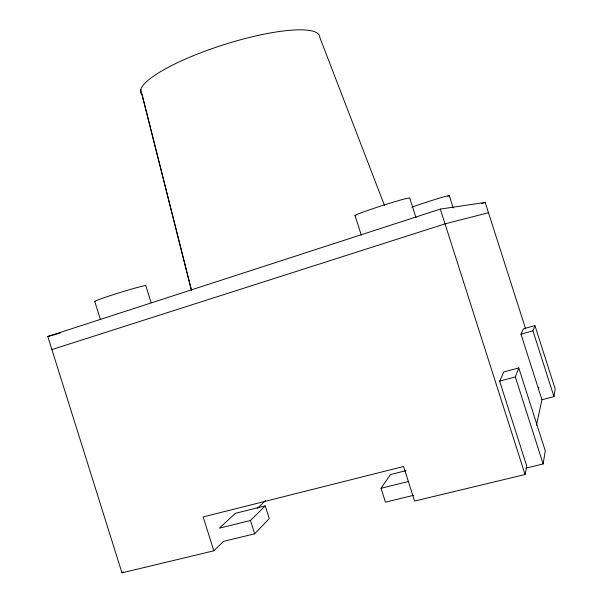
<?xml version="1.0" encoding="UTF-8"?>
<svg xmlns="http://www.w3.org/2000/svg" width="603" height="603" viewBox="0 0 603 603"><rect width="100%" height="100%" fill="white"/><g stroke="black" fill="none" stroke-linecap="round" stroke-linejoin="round"><path stroke-width="0.9" d="M525.816 468.139L543.137 463.941L545.263 450.758L518.776 367.898L503.807 371.961L499.638 381.156L526.841 466.338L525.055 474.508L414.585 501.07L403.595 466.503L203.158 516.922L213.839 550.803L121.972 572.85L47.795 336.482L440.311 209.09L485.196 202.435L525.643 328.869M541.946 399.736L553.976 396.601L555.205 388.965L534.921 325.567L523.396 328.823L520.969 334.16L541.946 399.736L536.444 425.281M538.449 388.799L538.841 387.171M543.137 463.941L515.331 376.928L518.776 367.898M553.976 396.601L532.924 330.806L534.921 325.567M413.688 495.297L385.43 502.141L381.028 488.279L390.45 474.553L405.955 470.672M213.839 550.803L223.547 541.358L254.662 533.821L269.277 518.61L265.252 505.864L235.404 513.326L219.386 528.153L250.456 520.487L265.252 505.864M257.534 508.314L265.599 500.467M121.972 572.85L123.359 571.704M481.616 203.595L485.196 202.435M51.903 349.574L445.029 223.871L488.483 212.716M520.969 334.16L532.924 330.806M47.795 336.482L60.428 332.984M499.638 381.156L515.331 376.928M381.028 488.279L408.125 481.593M384.563 205.668L319.778 37.318A93.804 20.653 -17.6 0 0 221.422 45.466A93.804 20.653 -17.6 0 0 142.127 94.867L191.558 290.616M449.258 195.53L453.237 207.982M440.311 209.09L525.055 474.508M416.002 217.721L409.754 198.138A28.786 1.214 -17.8 0 0 380.485 206.158A28.786 1.214 -17.8 0 0 355.77 215.663M355.054 215.565L361.28 235.117M250.456 520.487L254.662 533.821M151.165 302.698L145.813 285.724A26.781 1.025 -17.2 0 0 118.294 293.088A26.781 1.025 -17.2 0 0 95.425 301.485M94.731 301.425L100.437 319.552M140.77 89.613L191.4 290.133M411.849 207.176A22.515 0.731 -17.9 0 1 439.255 198.199A22.515 0.731 -17.9 0 1 447.863 196.367"/></g></svg>
